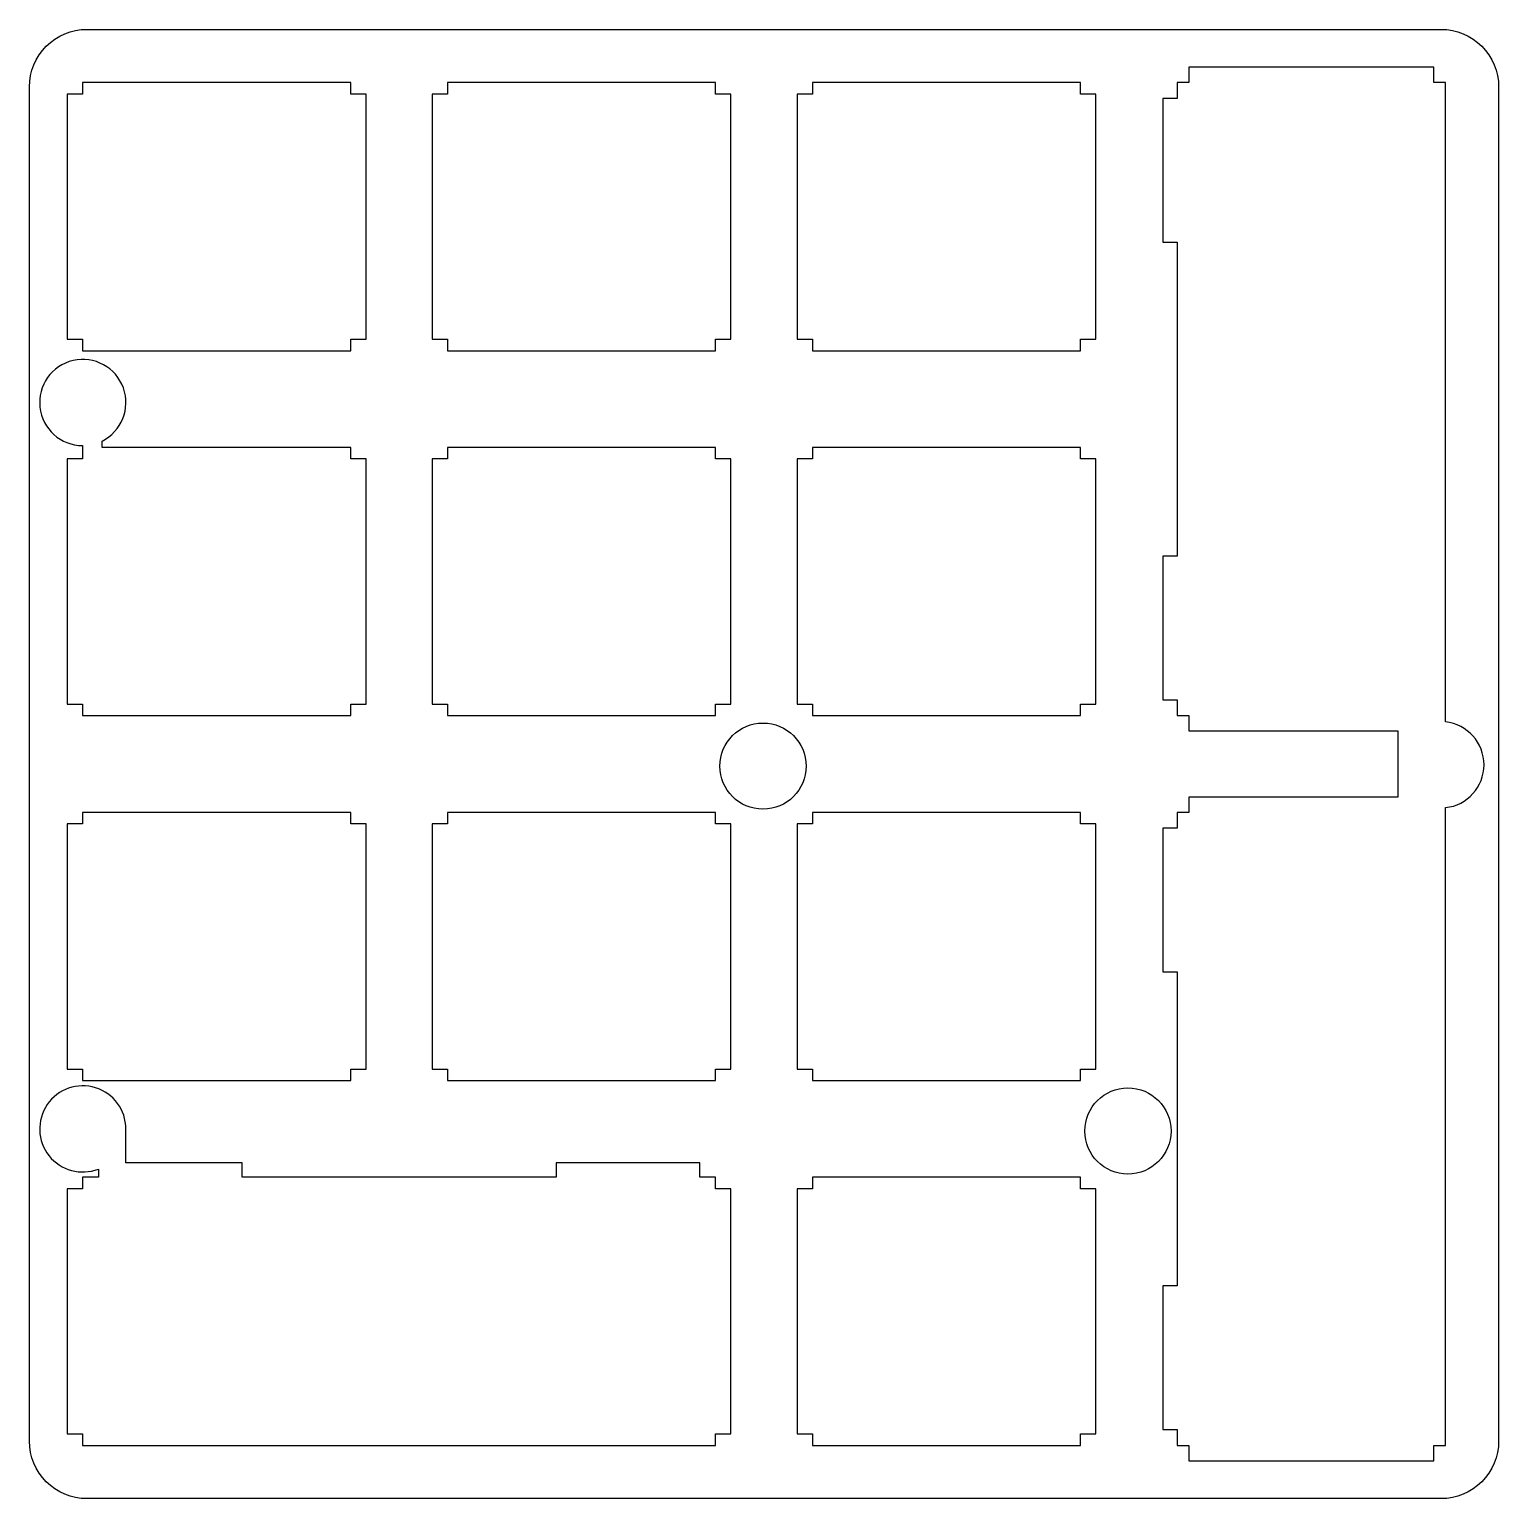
# Model space of a CAD drawing. Header units: millimetres. Extents: x -0.2 to 76.5, y -0.1 to 76.6.
import ezdxf

# ---------------------------------------------------------------- set-up
doc = ezdxf.new("R2010")
doc.units = ezdxf.units.MM
doc.layers.get('0').update_dxf_attribs({"linetype": 'CONTINUOUS'})

msp = doc.modelspace()

# ---------------------------------------------------------------- linework, layer by layer
for points in [[(73.544, 76.563, -0.414214), (76.544, 73.563), (76.544, 2.863, -0.414214), (73.544, -0.137), (2.844, -0.137, -0.414214), (-0.156, 2.863), (-0.156, 73.563, -0.414214), (2.844, 76.563)], [(59.018, 27.362), (59.768, 27.362), (59.768, 10.964), (59.018, 10.964), (59.018, 3.463), (59.768, 3.463), (59.768, 2.638), (60.369, 2.638), (60.369, 1.839), (73.168, 1.839), (73.168, 2.638), (73.769, 2.638), (73.769, 35.936, 0.899351), (73.769, 40.41), (73.769, 73.789), (73.168, 73.789), (73.168, 74.588), (60.369, 74.588), (60.369, 73.789), (59.768, 73.789), (59.768, 72.963), (59.018, 72.963), (59.018, 65.463), (59.768, 65.463), (59.768, 49.064), (59.018, 49.064), (59.018, 41.563), (59.768, 41.563), (59.768, 40.738), (60.369, 40.738), (60.369, 39.939), (71.282, 39.939), (71.282, 38.236, 0.014034), (71.282, 38.11), (71.282, 36.488), (60.369, 36.488), (60.369, 35.689), (59.768, 35.689), (59.768, 34.863), (59.018, 34.863)], [(3.635, 54.738), (3.635, 55.069, 8.501969), (2.618, 54.833), (2.618, 54.738), (2.618, 54.138), (1.819, 54.138), (1.819, 41.339), (2.618, 41.339), (2.618, 40.738), (16.619, 40.738), (16.619, 41.339), (17.418, 41.339), (17.418, 54.138), (16.619, 54.138), (16.619, 54.738)], [(4.881, 17.388), (4.881, 19.163, 3.229072), (3.444, 17.065), (3.444, 16.638), (2.618, 16.638), (2.618, 16.037), (1.819, 16.037), (1.819, 3.239), (2.618, 3.239), (2.618, 2.638), (35.669, 2.638), (35.669, 3.239), (36.468, 3.239), (36.468, 16.037), (35.669, 16.037), (35.669, 16.638), (34.844, 16.638), (34.844, 17.388), (27.343, 17.388), (27.343, 16.638), (10.944, 16.638), (10.944, 17.388)]]:
    msp.add_lwpolyline(points, format="xyb", close=True)
for points in [[(16.619, 59.788), (16.619, 60.389), (17.418, 60.389), (17.418, 73.188), (16.619, 73.188), (16.619, 73.788), (2.618, 73.788), (2.618, 73.188), (1.819, 73.188), (1.819, 60.389), (2.618, 60.389), (2.618, 59.788)], [(35.669, 59.788), (35.669, 60.389), (36.468, 60.389), (36.468, 73.188), (35.669, 73.188), (35.669, 73.788), (21.668, 73.788), (21.668, 73.188), (20.869, 73.188), (20.869, 60.389), (21.668, 60.389), (21.668, 59.788)], [(54.719, 59.788), (54.719, 60.389), (55.518, 60.389), (55.518, 73.188), (54.719, 73.188), (54.719, 73.788), (40.718, 73.788), (40.718, 73.188), (39.919, 73.188), (39.919, 60.389), (40.718, 60.389), (40.718, 59.788)], [(35.669, 40.738), (35.669, 41.339), (36.468, 41.339), (36.468, 54.138), (35.669, 54.138), (35.669, 54.738), (21.668, 54.738), (21.668, 54.138), (20.869, 54.138), (20.869, 41.339), (21.668, 41.339), (21.668, 40.738)], [(54.719, 40.738), (54.719, 41.339), (55.518, 41.339), (55.518, 54.138), (54.719, 54.138), (54.719, 54.738), (40.718, 54.738), (40.718, 54.138), (39.919, 54.138), (39.919, 41.339), (40.718, 41.339), (40.718, 40.738)], [(16.619, 21.688), (16.619, 22.288), (17.418, 22.288), (17.418, 35.088), (16.619, 35.088), (16.619, 35.688), (2.618, 35.688), (2.618, 35.088), (1.819, 35.088), (1.819, 22.288), (2.618, 22.288), (2.618, 21.688)], [(35.669, 21.688), (35.669, 22.288), (36.468, 22.288), (36.468, 35.088), (35.669, 35.088), (35.669, 35.688), (21.668, 35.688), (21.668, 35.088), (20.869, 35.088), (20.869, 22.288), (21.668, 22.288), (21.668, 21.688)], [(54.719, 21.688), (54.719, 22.288), (55.518, 22.288), (55.518, 35.088), (54.719, 35.088), (54.719, 35.688), (40.718, 35.688), (40.718, 35.088), (39.919, 35.088), (39.919, 22.288), (40.718, 22.288), (40.718, 21.688)], [(54.719, 2.638), (54.719, 3.238), (55.518, 3.238), (55.518, 16.038), (54.719, 16.038), (54.719, 16.638), (40.718, 16.638), (40.718, 16.038), (39.919, 16.038), (39.919, 3.238), (40.718, 3.238), (40.718, 2.638)]]:
    msp.add_lwpolyline(points, close=True)
for centre in [(38.141, 38.103), (57.191, 19.053)]:
    msp.add_circle(centre, 2.25)

doc.saveas('drawing.dxf')
